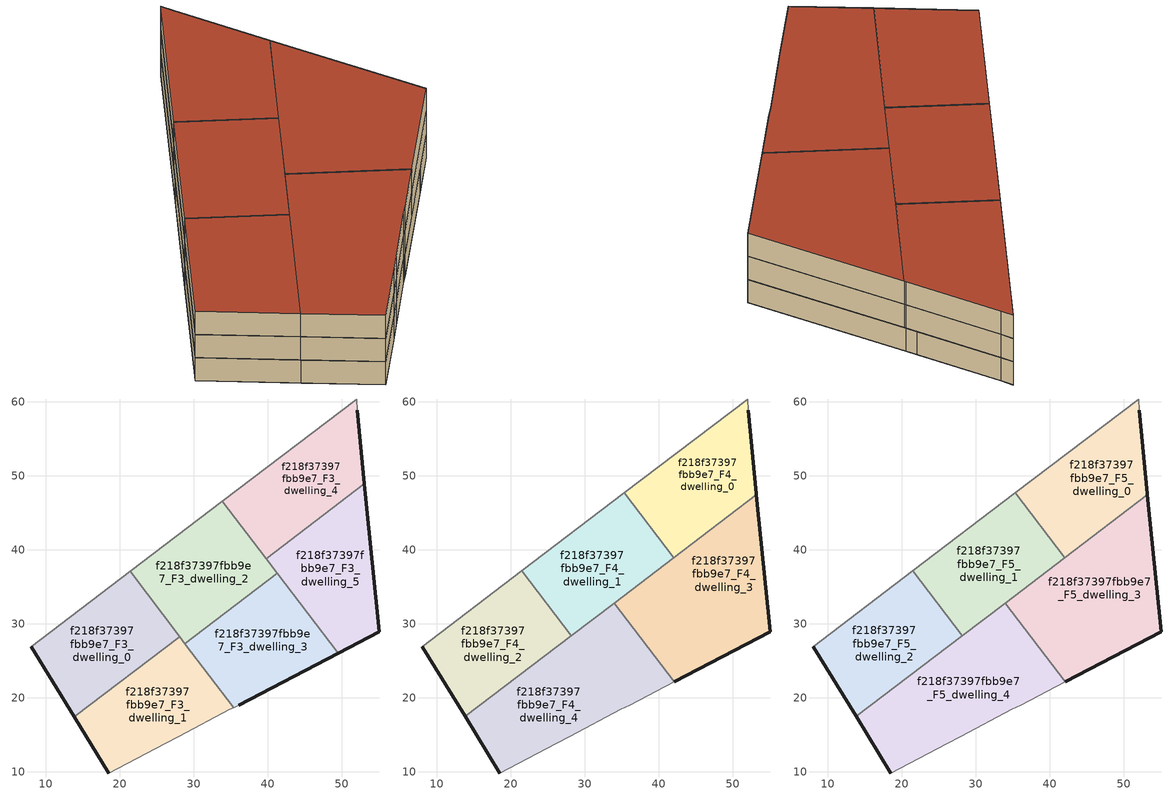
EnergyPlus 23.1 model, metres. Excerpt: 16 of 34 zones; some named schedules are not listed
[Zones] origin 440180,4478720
f218f37397fbb9e7_F3_dwelling_0
 floor to f218f37397fbb9e7_F2_dwelling_0 (EU_floor_Construction): 28.11,28.24 21.4,37.06 8.07,26.91 13.88,17.41 z9
 wall outside (EU_wall_Construction): 13.88,17.41 8.07,26.91 z9:12
 wall to f218f37397fbb9e7_F3_dwelling_1 (EU_wall_Construction): 28.11,28.24 13.88,17.41 z9:12
 wall adiabatic (EU_wall_Construction): 8.07,26.91 21.4,37.06 z9:12
 wall to f218f37397fbb9e7_F3_dwelling_2 (EU_wall_Construction): 21.4,37.06 28.11,28.24 z9:12
f218f37397fbb9e7_F3_dwelling_1
 floor to f218f37397fbb9e7_F2_dwelling_1 (EU_floor_Construction): 34.86,18.43 35.39,18.68 28.11,28.24 13.88,17.41 18.5,9.83 26.08,13.77 28.03,14.82 z9
 wall outside (EU_wall_Construction): 18.5,9.83 13.88,17.41 z9:12
 wall adiabatic (EU_wall_Construction): 35.39,18.68 34.86,18.43 28.03,14.82 26.08,13.77 18.5,9.83 z9:12
 wall to f218f37397fbb9e7_F3_dwelling_3 (EU_wall_Construction): 28.81,27.33 35.39,18.68 z9:12
 wall to f218f37397fbb9e7_F3_dwelling_2 (EU_wall_Construction): 28.11,28.24 28.81,27.33 z9:12
f218f37397fbb9e7_F3_dwelling_2
 floor to f218f37397fbb9e7_F2_dwelling_2 (EU_floor_Construction): 41.29,36.83 33.88,46.57 21.4,37.06 28.81,27.33 z9
 wall to f218f37397fbb9e7_F3_dwelling_3 (EU_wall_Construction): 41.29,36.83 28.81,27.33 z9:12
 wall adiabatic (EU_wall_Construction): 21.4,37.06 33.88,46.57 z9:12
 wall to f218f37397fbb9e7_F3_dwelling_4 (EU_wall_Construction): 33.88,46.57 39.78,38.81 z9:12
 wall to f218f37397fbb9e7_F3_dwelling_5 (EU_wall_Construction): 39.78,38.81 41.29,36.83 z9:12
 ceiling adiabatic (EU_roof_Construction): 33.88,46.57 41.29,36.83 28.81,27.33 21.4,37.06 z12
f218f37397fbb9e7_F3_dwelling_3
 floor to f218f37397fbb9e7_F2_dwelling_3 (EU_floor_Construction): 49.52,26.02 41.29,36.83 28.81,27.33 35.39,18.68 36.07,19.01 z9
 wall outside (EU_wall_Construction): 49.52,26.02 36.07,19.01 z9:12
 wall adiabatic (EU_wall_Construction): 36.07,19.01 35.39,18.68 z9:12
 wall to f218f37397fbb9e7_F3_dwelling_5 (EU_wall_Construction): 41.29,36.83 49.52,26.02 z9:12
f218f37397fbb9e7_F3_dwelling_4
 floor to f218f37397fbb9e7_F2_dwelling_4 (EU_floor_Construction): 53.05,48.91 52.11,58.84 52.01,60.36 33.88,46.57 39.78,38.81 z9
 wall outside (EU_wall_Construction): 52.11,58.84 53.05,48.91 z9:12
 wall adiabatic (EU_wall_Construction): 33.88,46.57 52.01,60.36 52.11,58.84 z9:12
 wall to f218f37397fbb9e7_F3_dwelling_5 (EU_wall_Construction): 53.05,48.91 39.78,38.81 z9:12
 ceiling adiabatic (EU_roof_Construction): 35.37,47.7 41.27,39.94 39.78,38.81 33.88,46.57 z12
f218f37397fbb9e7_F3_dwelling_5
 floor to f218f37397fbb9e7_F2_dwelling_5 (EU_floor_Construction): 55.04,28.9 53.17,47.59 53.05,48.91 39.78,38.81 49.52,26.02 z9
 wall outside (EU_wall_Construction): 53.05,48.91 53.17,47.59 55.04,28.9 49.52,26.02 z9:12
 ceiling adiabatic (EU_roof_Construction): 53.05,48.91 41.27,39.94 42.04,38.94 53.19,47.42 40.55,37.81 39.78,38.81 z12
f218f37397fbb9e7_F4_dwelling_0
 floor to f218f37397fbb9e7_F3_dwelling_4 (EU_floor_Construction): 53.05,48.91 52.11,58.84 52.01,60.36 35.37,47.7 41.27,39.94 z12
 floor to f218f37397fbb9e7_F3_dwelling_5 (EU_floor_Construction): 53.19,47.42 53.17,47.59 53.05,48.91 41.27,39.94 42.04,38.94 z12
 wall outside (EU_wall_Construction): 52.11,58.84 53.17,47.59 53.19,47.42 z12:15
 wall to f218f37397fbb9e7_F4_dwelling_1 (EU_wall_Construction): 42.04,38.94 35.37,47.7 z12:15
 wall adiabatic (EU_wall_Construction): 35.37,47.7 52.01,60.36 52.11,58.84 z12:15
 wall to f218f37397fbb9e7_F4_dwelling_3 (EU_wall_Construction): 53.19,47.42 42.04,38.94 z12:15
f218f37397fbb9e7_F4_dwelling_1
 floor adiabatic (EU_floor_Construction): 40.55,37.81 33.88,46.57 21.49,37.13 28.16,28.37 z12; 42.04,38.94 35.37,47.7 30.25,43.8 33.88,46.57 40.55,37.81 z12
 wall to f218f37397fbb9e7_F4_dwelling_2 (EU_wall_Construction): 28.16,28.37 21.49,37.13 z12:15
 wall adiabatic (EU_wall_Construction): 21.49,37.13 35.37,47.7 z12:15
 wall to f218f37397fbb9e7_F4_dwelling_4 (EU_wall_Construction): 33.97,32.8 28.16,28.37 z12:15
 wall to f218f37397fbb9e7_F4_dwelling_3 (EU_wall_Construction): 42.04,38.94 33.97,32.8 z12:15
f218f37397fbb9e7_F4_dwelling_2
 floor to f218f37397fbb9e7_F3_dwelling_0 (EU_floor_Construction): 28.07,28.3 21.4,37.06 8.07,26.91 13.84,17.47 z12
 floor adiabatic (EU_floor_Construction): 28.16,28.37 21.49,37.13 21.4,37.06 28.07,28.3 z12
 wall outside (EU_wall_Construction): 13.84,17.47 8.07,26.91 z12:15
 wall adiabatic (EU_wall_Construction): 8.07,26.91 21.49,37.13 z12:15
 wall to f218f37397fbb9e7_F4_dwelling_4 (EU_wall_Construction): 28.16,28.37 13.84,17.47 z12:15
f218f37397fbb9e7_F4_dwelling_3
 floor to f218f37397fbb9e7_F3_dwelling_3 (EU_floor_Construction): 49.52,26.02 41.29,36.83 34.71,31.82 42.08,22.14 z12
 floor to f218f37397fbb9e7_F3_dwelling_5 (EU_floor_Construction): 55.04,28.9 53.19,47.42 40.55,37.81 49.52,26.02 z12
 floor adiabatic (EU_floor_Construction): 41.29,36.83 40.55,37.8 33.97,32.8 34.71,31.82 z12
 wall outside (EU_wall_Construction): 53.19,47.42 55.04,28.9 42.08,22.14 z12:15
 wall to f218f37397fbb9e7_F4_dwelling_4 (EU_wall_Construction): 42.08,22.14 33.97,32.8 z12:15
f218f37397fbb9e7_F4_dwelling_4
 floor to f218f37397fbb9e7_F3_dwelling_1 (EU_floor_Construction): 34.86,18.43 35.39,18.68 28.11,28.24 13.88,17.41 18.5,9.83 26.08,13.77 28.03,14.82 z12
 floor to f218f37397fbb9e7_F3_dwelling_0 (EU_floor_Construction): 28.11,28.24 28.07,28.3 13.84,17.47 13.88,17.41 z12
 floor to f218f37397fbb9e7_F3_dwelling_3 (EU_floor_Construction): 42.08,22.14 34.71,31.82 28.81,27.33 35.39,18.68 36.07,19.01 z12
 floor adiabatic (EU_floor_Construction): 34.71,31.82 33.97,32.8 28.07,28.3 28.81,27.33 z12
 wall outside (EU_wall_Construction): 18.5,9.83 13.84,17.47 z12:15
 wall adiabatic (EU_wall_Construction): 42.08,22.14 36.07,19.01 34.86,18.43 28.03,14.82 26.08,13.77 18.5,9.83 z12:15
f218f37397fbb9e7_F5_dwelling_0
 floor to f218f37397fbb9e7_F4_dwelling_0 (EU_floor_Construction): 53.19,47.42 53.17,47.59 52.11,58.84 52.01,60.36 35.37,47.7 42.04,38.94 z15
 wall outside (EU_wall_Construction): 52.11,58.84 53.17,47.59 53.19,47.42 z15:18
 wall to f218f37397fbb9e7_F5_dwelling_1 (EU_wall_Construction): 42.04,38.94 35.37,47.7 z15:18
 wall adiabatic (EU_wall_Construction): 35.37,47.7 52.01,60.36 52.11,58.84 z15:18
 wall to f218f37397fbb9e7_F5_dwelling_3 (EU_wall_Construction): 53.19,47.42 42.04,38.94 z15:18
 roof outside (EU_roof_Construction): 52.01,60.36 52.11,58.84 53.17,47.59 53.19,47.42 42.04,38.94 35.37,47.7 z18
f218f37397fbb9e7_F5_dwelling_1
 floor to f218f37397fbb9e7_F4_dwelling_1 (EU_floor_Construction): 42.04,38.94 35.37,47.7 21.49,37.13 28.16,28.37 z15
 wall to f218f37397fbb9e7_F5_dwelling_2 (EU_wall_Construction): 28.16,28.37 21.49,37.13 z15:18
 wall adiabatic (EU_wall_Construction): 21.49,37.13 35.37,47.7 z15:18
 wall to f218f37397fbb9e7_F5_dwelling_4 (EU_wall_Construction): 33.97,32.8 28.16,28.37 z15:18
 wall to f218f37397fbb9e7_F5_dwelling_3 (EU_wall_Construction): 42.04,38.94 33.97,32.8 z15:18
 roof outside (EU_roof_Construction): 35.37,47.7 42.04,38.94 28.16,28.37 21.49,37.13 z18
f218f37397fbb9e7_F5_dwelling_2
 floor to f218f37397fbb9e7_F4_dwelling_2 (EU_floor_Construction): 28.16,28.37 21.49,37.13 8.07,26.91 13.84,17.47 z15
 wall outside (EU_wall_Construction): 13.84,17.47 8.07,26.91 z15:18
 wall adiabatic (EU_wall_Construction): 8.07,26.91 21.49,37.13 z15:18
 wall to f218f37397fbb9e7_F5_dwelling_4 (EU_wall_Construction): 28.16,28.37 13.84,17.47 z15:18
 roof outside (EU_roof_Construction): 21.49,37.13 28.16,28.37 13.84,17.47 8.07,26.91 z18
f218f37397fbb9e7_F5_dwelling_3
 floor to f218f37397fbb9e7_F4_dwelling_3 (EU_floor_Construction): 55.04,28.9 53.19,47.42 33.97,32.8 42.08,22.14 z15
 wall outside (EU_wall_Construction): 53.19,47.42 55.04,28.9 42.08,22.14 z15:18
 wall to f218f37397fbb9e7_F5_dwelling_4 (EU_wall_Construction): 42.08,22.14 33.97,32.8 z15:18
 roof outside (EU_roof_Construction): 53.19,47.42 55.04,28.9 42.08,22.14 33.97,32.8 z18
f218f37397fbb9e7_F5_dwelling_4
 floor to f218f37397fbb9e7_F4_dwelling_4 (EU_floor_Construction): 36.07,19.01 42.08,22.14 33.97,32.8 13.84,17.47 18.5,9.83 26.08,13.77 28.03,14.82 34.86,18.43 z15
 wall outside (EU_wall_Construction): 18.5,9.83 13.84,17.47 z15:18
 wall adiabatic (EU_wall_Construction): 42.08,22.14 36.07,19.01 34.86,18.43 28.03,14.82 26.08,13.77 18.5,9.83 z15:18
 roof outside (EU_roof_Construction): 33.97,32.8 42.08,22.14 36.07,19.01 34.86,18.43 28.03,14.82 26.08,13.77 18.5,9.83 13.84,17.47 z18
[Building]
EU S2 Campaign: North Axis=0; Terrain=City; Solar Distribution=FullExterior
[Site:Location]
Madrid: Latitude=40.5; Longitude=-3.5; Time Zone=1; Elevation=609
[SizingPeriod:WeatherFileDays]
AnnualSizingPeriod: Begin Month=1; Begin Day of Month=1; End Month=12; End Day of Month=31; Day of Week for Start Day=Monday; Use Weather File Daylight Saving Period=No; Use Weather File Rain and Snow Indicators=No
[MATERIAL]
EU_InternalMass_Material: Roughness=MediumRough; Thickness=0.1; Conductivity=1; Density=1800; Specific Heat=900; Thermal Absorptance=0.9; Solar Absorptance=0.7; Visible Absorptance=0.7
[MATERIAL:NOMASS] Roughness=MediumRough; Thermal Absorptance=0.9; Solar Absorptance=0.7; Visible Absorptance=0.7
Name | Thermal Resistance
EU_wall_NoMass | 0.609216
EU_roof_NoMass | 0.513268
EU_floor_NoMass | 0.568163
[CONSTRUCTION]
EU_wall_Construction: EU_wall_NoMass
EU_roof_Construction: EU_roof_NoMass
EU_floor_Construction: EU_floor_NoMass
EU_InternalMass_Construction: EU_InternalMass_Material
[ZONE] Type=1; Multiplier=1; Ceiling Height=autocalculate; Floor Area=autocalculate; Part of Total Floor Area=Yes
Name | Volume
f218f37397fbb9e7_F3_dwelling_0 | 575.952
f218f37397fbb9e7_F4_dwelling_0; f218f37397fbb9e7_F5_dwelling_0 | 575.984
f218f37397fbb9e7_F3_dwelling_1 | 575.961
f218f37397fbb9e7_F4_dwelling_1; f218f37397fbb9e7_F5_dwelling_1 | 575.964
f218f37397fbb9e7_F3_dwelling_2; f218f37397fbb9e7_F3_dwelling_4 | 575.965
f218f37397fbb9e7_F4_dwelling_2; f218f37397fbb9e7_F5_dwelling_2 | 575.944
f218f37397fbb9e7_F3_dwelling_3 | 575.941
f218f37397fbb9e7_F4_dwelling_3; f218f37397fbb9e7_F5_dwelling_3 | 863.886
f218f37397fbb9e7_F4_dwelling_4; f218f37397fbb9e7_F5_dwelling_4 | 863.881
f218f37397fbb9e7_F3_dwelling_5 | 575.933
[INTERNALMASS] Construction=EU_InternalMass_Construction
Name | Zone or ZoneList | Surface Area
f218f37397fbb9e7_F3_dwelling_0_EU_InternalMass | f218f37397fbb9e7_F3_dwelling_0 | 191.984
f218f37397fbb9e7_F3_dwelling_1_EU_InternalMass | f218f37397fbb9e7_F3_dwelling_1 | 191.987
f218f37397fbb9e7_F3_dwelling_2_EU_InternalMass | f218f37397fbb9e7_F3_dwelling_2 | 191.988
f218f37397fbb9e7_F3_dwelling_3_EU_InternalMass | f218f37397fbb9e7_F3_dwelling_3 | 191.98
f218f37397fbb9e7_F3_dwelling_4_EU_InternalMass | f218f37397fbb9e7_F3_dwelling_4 | 191.988
f218f37397fbb9e7_F3_dwelling_5_EU_InternalMass | f218f37397fbb9e7_F3_dwelling_5 | 191.978
f218f37397fbb9e7_F4_dwelling_0_EU_InternalMass | f218f37397fbb9e7_F4_dwelling_0 | 191.995
f218f37397fbb9e7_F4_dwelling_1_EU_InternalMass | f218f37397fbb9e7_F4_dwelling_1 | 191.988
f218f37397fbb9e7_F4_dwelling_2_EU_InternalMass | f218f37397fbb9e7_F4_dwelling_2 | 191.981
f218f37397fbb9e7_F4_dwelling_3_EU_InternalMass | f218f37397fbb9e7_F4_dwelling_3 | 287.962
f218f37397fbb9e7_F4_dwelling_4_EU_InternalMass | f218f37397fbb9e7_F4_dwelling_4 | 287.96
f218f37397fbb9e7_F5_dwelling_0_EU_InternalMass | f218f37397fbb9e7_F5_dwelling_0 | 191.995
f218f37397fbb9e7_F5_dwelling_1_EU_InternalMass | f218f37397fbb9e7_F5_dwelling_1 | 191.988
f218f37397fbb9e7_F5_dwelling_2_EU_InternalMass | f218f37397fbb9e7_F5_dwelling_2 | 191.981
f218f37397fbb9e7_F5_dwelling_3_EU_InternalMass | f218f37397fbb9e7_F5_dwelling_3 | 287.962
f218f37397fbb9e7_F5_dwelling_4_EU_InternalMass | f218f37397fbb9e7_F5_dwelling_4 | 287.96
[OTHEREQUIPMENT] Fuel Type=Electricity; Design Level Calculation Method=Watts/Area; Power per Zone Floor Area=1; Fraction Latent=0; Fraction Radiant=0; Fraction Lost=0; Carbon Dioxide Generation Rate=0; EndUse Subcategory=EU_Step8_InternalGains
Name | Zone or ZoneList or Space or SpaceList | Schedule
EU_Step8_InternalGain_f218f37397fbb9e7_F3_dwelling_0_f000 | f218f37397fbb9e7_F3_dwelling_0 | EU_Step8_GainSchedule_f218f37397fbb9e7_F3_dwelling_0_f000
EU_Step8_InternalGain_f218f37397fbb9e7_F3_dwelling_1_f000 | f218f37397fbb9e7_F3_dwelling_1 | EU_Step8_GainSchedule_f218f37397fbb9e7_F3_dwelling_1_f000
EU_Step8_InternalGain_f218f37397fbb9e7_F3_dwelling_2_f000 | f218f37397fbb9e7_F3_dwelling_2 | EU_Step8_GainSchedule_f218f37397fbb9e7_F3_dwelling_2_f000
EU_Step8_InternalGain_f218f37397fbb9e7_F3_dwelling_3_f000 | f218f37397fbb9e7_F3_dwelling_3 | EU_Step8_GainSchedule_f218f37397fbb9e7_F3_dwelling_3_f000
EU_Step8_InternalGain_f218f37397fbb9e7_F3_dwelling_4_f000 | f218f37397fbb9e7_F3_dwelling_4 | EU_Step8_GainSchedule_f218f37397fbb9e7_F3_dwelling_4_f000
EU_Step8_InternalGain_f218f37397fbb9e7_F3_dwelling_5_f000 | f218f37397fbb9e7_F3_dwelling_5 | EU_Step8_GainSchedule_f218f37397fbb9e7_F3_dwelling_5_f000
EU_Step8_InternalGain_f218f37397fbb9e7_F4_dwelling_0_f000 | f218f37397fbb9e7_F4_dwelling_0 | EU_Step8_GainSchedule_f218f37397fbb9e7_F4_dwelling_0_f000
EU_Step8_InternalGain_f218f37397fbb9e7_F4_dwelling_1_f000 | f218f37397fbb9e7_F4_dwelling_1 | EU_Step8_GainSchedule_f218f37397fbb9e7_F4_dwelling_1_f000
EU_Step8_InternalGain_f218f37397fbb9e7_F4_dwelling_2_f000 | f218f37397fbb9e7_F4_dwelling_2 | EU_Step8_GainSchedule_f218f37397fbb9e7_F4_dwelling_2_f000
EU_Step8_InternalGain_f218f37397fbb9e7_F4_dwelling_3_f000 | f218f37397fbb9e7_F4_dwelling_3 | EU_Step8_GainSchedule_f218f37397fbb9e7_F4_dwelling_3_f000
EU_Step8_InternalGain_f218f37397fbb9e7_F4_dwelling_4_f000 | f218f37397fbb9e7_F4_dwelling_4 | EU_Step8_GainSchedule_f218f37397fbb9e7_F4_dwelling_4_f000
EU_Step8_InternalGain_f218f37397fbb9e7_F5_dwelling_0_f000 | f218f37397fbb9e7_F5_dwelling_0 | EU_Step8_GainSchedule_f218f37397fbb9e7_F5_dwelling_0_f000
EU_Step8_InternalGain_f218f37397fbb9e7_F5_dwelling_1_f000 | f218f37397fbb9e7_F5_dwelling_1 | EU_Step8_GainSchedule_f218f37397fbb9e7_F5_dwelling_1_f000
EU_Step8_InternalGain_f218f37397fbb9e7_F5_dwelling_2_f000 | f218f37397fbb9e7_F5_dwelling_2 | EU_Step8_GainSchedule_f218f37397fbb9e7_F5_dwelling_2_f000
EU_Step8_InternalGain_f218f37397fbb9e7_F5_dwelling_3_f000 | f218f37397fbb9e7_F5_dwelling_3 | EU_Step8_GainSchedule_f218f37397fbb9e7_F5_dwelling_3_f000
EU_Step8_InternalGain_f218f37397fbb9e7_F5_dwelling_4_f000 | f218f37397fbb9e7_F5_dwelling_4 | EU_Step8_GainSchedule_f218f37397fbb9e7_F5_dwelling_4_f000
[ZONEVENTILATION:DESIGNFLOWRATE] Schedule=EU_AlwaysOn; Design Flow Rate Calculation Method=AirChanges/Hour; Air Changes per Hour=0.752966; Ventilation Type=Natural; Fan Pressure Rise=0; Fan Total Efficiency=1; Constant Term Coefficient=1; Temperature Term Coefficient=0; Velocity Term Coefficient=0; Velocity Squared Term Coefficient=0; Minimum Indoor Temperature=-100; Maximum Indoor Temperature=100; Delta Temperature=-100; Minimum Outdoor Temperature=-100; Maximum Outdoor Temperature=100; Maximum Wind Speed=40
Name | Zone or ZoneList or Space or SpaceList
EU_ConstantAir_f218f37397fbb9e7_F3_dwelling_0 | f218f37397fbb9e7_F3_dwelling_0
EU_ConstantAir_f218f37397fbb9e7_F3_dwelling_1 | f218f37397fbb9e7_F3_dwelling_1
EU_ConstantAir_f218f37397fbb9e7_F3_dwelling_2 | f218f37397fbb9e7_F3_dwelling_2
EU_ConstantAir_f218f37397fbb9e7_F3_dwelling_3 | f218f37397fbb9e7_F3_dwelling_3
EU_ConstantAir_f218f37397fbb9e7_F3_dwelling_4 | f218f37397fbb9e7_F3_dwelling_4
EU_ConstantAir_f218f37397fbb9e7_F3_dwelling_5 | f218f37397fbb9e7_F3_dwelling_5
EU_ConstantAir_f218f37397fbb9e7_F4_dwelling_0 | f218f37397fbb9e7_F4_dwelling_0
EU_ConstantAir_f218f37397fbb9e7_F4_dwelling_1 | f218f37397fbb9e7_F4_dwelling_1
EU_ConstantAir_f218f37397fbb9e7_F4_dwelling_2 | f218f37397fbb9e7_F4_dwelling_2
EU_ConstantAir_f218f37397fbb9e7_F4_dwelling_3 | f218f37397fbb9e7_F4_dwelling_3
EU_ConstantAir_f218f37397fbb9e7_F4_dwelling_4 | f218f37397fbb9e7_F4_dwelling_4
EU_ConstantAir_f218f37397fbb9e7_F5_dwelling_0 | f218f37397fbb9e7_F5_dwelling_0
EU_ConstantAir_f218f37397fbb9e7_F5_dwelling_1 | f218f37397fbb9e7_F5_dwelling_1
EU_ConstantAir_f218f37397fbb9e7_F5_dwelling_2 | f218f37397fbb9e7_F5_dwelling_2
EU_ConstantAir_f218f37397fbb9e7_F5_dwelling_3 | f218f37397fbb9e7_F5_dwelling_3
EU_ConstantAir_f218f37397fbb9e7_F5_dwelling_4 | f218f37397fbb9e7_F5_dwelling_4
[HVACTEMPLATE:ZONE:IDEALLOADSAIRSYSTEM] System Availability Schedule=EU_AlwaysOn; Maximum Heating Supply Air Temperature=50; Minimum Cooling Supply Air Temperature=13; Maximum Heating Supply Air Humidity Ratio=0.0156; Minimum Cooling Supply Air Humidity Ratio=0.0077; Heating Limit=NoLimit; Cooling Limit=NoLimit; Heating Availability Schedule=EU_AlwaysOn; Cooling Availability Schedule=EU_CoolingOff; Dehumidification Control Type=ConstantSensibleHeatRatio; Cooling Sensible Heat Ratio=0.7; Dehumidification Setpoint=60; Humidification Control Type=None; Humidification Setpoint=30; Outdoor Air Method=None; Outdoor Air Flow Rate per Person=0.00944; Outdoor Air Flow Rate per Zone Floor Area=0; Outdoor Air Flow Rate per Zone=0; Demand Controlled Ventilation Type=None; Outdoor Air Economizer Type=NoEconomizer; Heat Recovery Type=None; Sensible Heat Recovery Effectiveness=0.7; Latent Heat Recovery Effectiveness=0.65
Name | Template Thermostat
f218f37397fbb9e7_F3_dwelling_0 | EU_HeatOnly_f218f37397fbb9e7_F3_dwelling_0
f218f37397fbb9e7_F3_dwelling_1 | EU_HeatOnly_f218f37397fbb9e7_F3_dwelling_1
f218f37397fbb9e7_F3_dwelling_2 | EU_HeatOnly_f218f37397fbb9e7_F3_dwelling_2
f218f37397fbb9e7_F3_dwelling_3 | EU_HeatOnly_f218f37397fbb9e7_F3_dwelling_3
f218f37397fbb9e7_F3_dwelling_4 | EU_HeatOnly_f218f37397fbb9e7_F3_dwelling_4
f218f37397fbb9e7_F3_dwelling_5 | EU_HeatOnly_f218f37397fbb9e7_F3_dwelling_5
f218f37397fbb9e7_F4_dwelling_0 | EU_HeatOnly_f218f37397fbb9e7_F4_dwelling_0
f218f37397fbb9e7_F4_dwelling_1 | EU_HeatOnly_f218f37397fbb9e7_F4_dwelling_1
f218f37397fbb9e7_F4_dwelling_2 | EU_HeatOnly_f218f37397fbb9e7_F4_dwelling_2
f218f37397fbb9e7_F4_dwelling_3 | EU_HeatOnly_f218f37397fbb9e7_F4_dwelling_3
f218f37397fbb9e7_F4_dwelling_4 | EU_HeatOnly_f218f37397fbb9e7_F4_dwelling_4
f218f37397fbb9e7_F5_dwelling_0 | EU_HeatOnly_f218f37397fbb9e7_F5_dwelling_0
f218f37397fbb9e7_F5_dwelling_1 | EU_HeatOnly_f218f37397fbb9e7_F5_dwelling_1
f218f37397fbb9e7_F5_dwelling_2 | EU_HeatOnly_f218f37397fbb9e7_F5_dwelling_2
f218f37397fbb9e7_F5_dwelling_3 | EU_HeatOnly_f218f37397fbb9e7_F5_dwelling_3
f218f37397fbb9e7_F5_dwelling_4 | EU_HeatOnly_f218f37397fbb9e7_F5_dwelling_4
